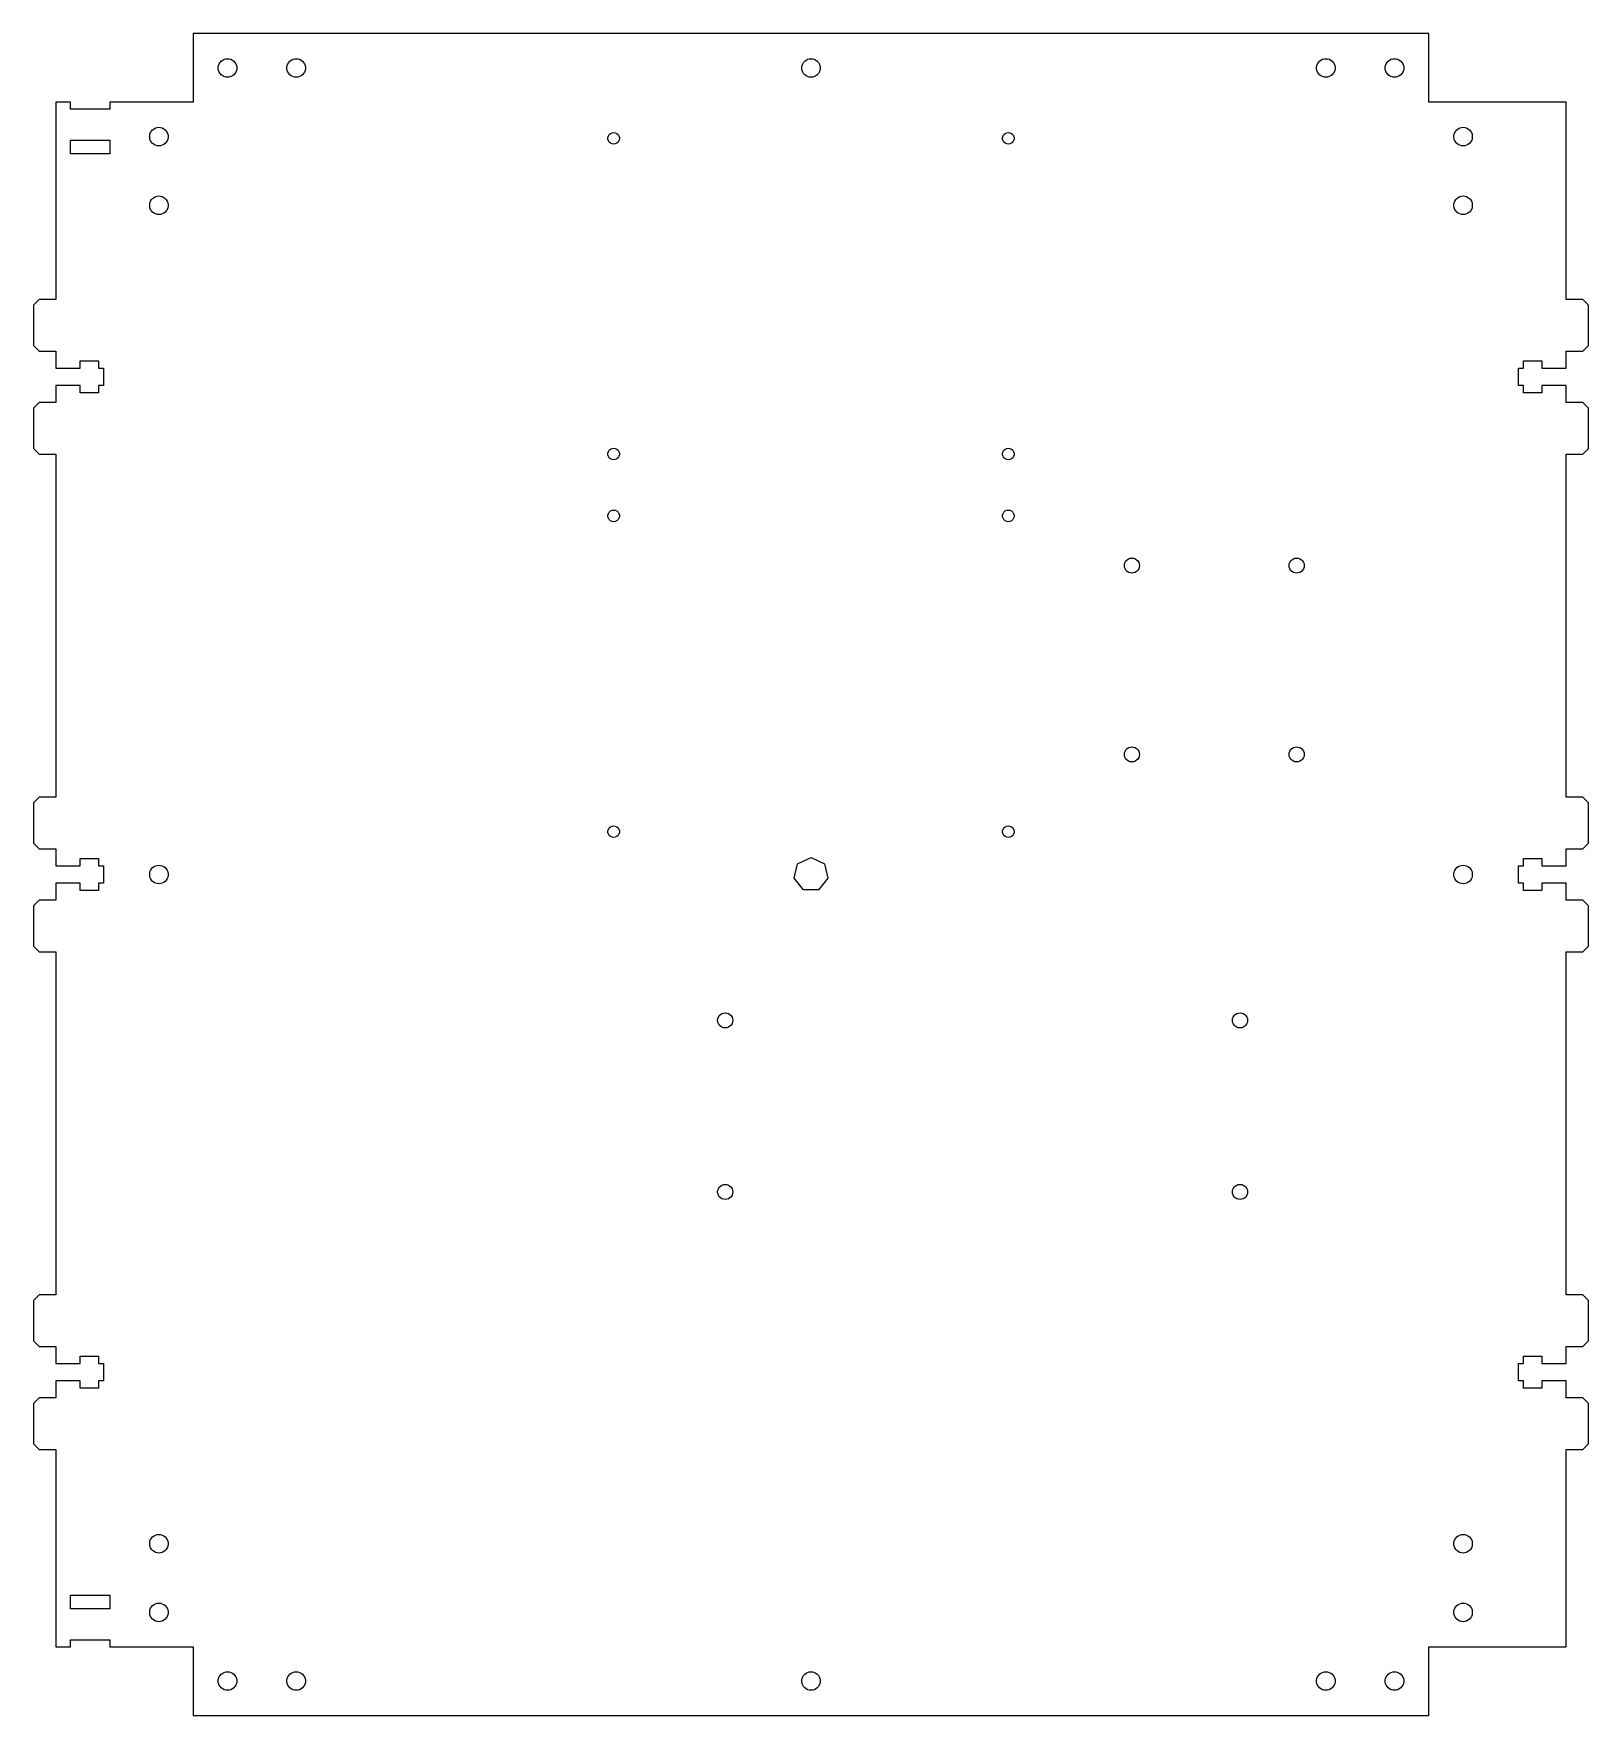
# Model space of a CAD drawing. Extents: x 274 to 726, y 55 to 545.
import ezdxf

# ---------------------------------------------------------------- set-up
doc = ezdxf.new("R2010")
doc.units = 0
doc.layers.get('0').update_dxf_attribs({"linetype": 'CONTINUOUS'})

msp = doc.modelspace()

# ---------------------------------------------------------------- linework, layer by layer
at = {"color": 5}
for p, q in [((642.5, 545), (320, 545)), ((320, 545), (320, 525)), ((680, 545), (642.5, 545)), ((680, 525), (680, 545)), ((284.25, 525), (280, 525)), ((280, 525), (280, 467.5)), ((284.25, 523), (284.25, 525)), ((320, 525), (295.75, 525)), ((295.75, 525), (295.75, 523)), ((720, 525), (680, 525)), ((720, 467.5), (720, 525)), ((295.75, 523), (284.25, 523)), ((275.125, 467.5), (273.5, 465.875)), ((273.5, 465.875), (273.5, 454.125)), ((280, 467.5), (275.125, 467.5)), ((724.875, 467.5), (720, 467.5)), ((726.5, 465.875), (724.875, 467.5)), ((726.5, 454.125), (726.5, 465.875)), ((273.5, 454.125), (275.125, 452.5)), ((275.125, 452.5), (280, 452.5)), ((280, 452.5), (280, 447.563)), ((720, 447.563), (720, 452.5)), ((720, 452.5), (724.875, 452.5)), ((724.875, 452.5), (726.5, 454.125)), ((280, 447.563), (287.062, 447.563)), ((287.062, 447.563), (287.062, 449.7)), ((287.062, 449.7), (292.438, 449.7)), ((292.438, 449.7), (292.438, 447.563)), ((292.438, 447.563), (293.812, 447.563)), ((293.812, 447.563), (293.812, 442.437)), ((706.188, 442.437), (706.188, 447.563)), ((706.188, 447.563), (707.562, 447.563)), ((707.562, 447.563), (707.562, 449.7)), ((707.562, 449.7), (712.938, 449.7)), ((712.938, 449.7), (712.938, 447.563)), ((712.938, 447.563), (720, 447.563)), ((287.062, 442.437), (280, 442.437)), ((280, 442.437), (280, 437.5)), ((287.062, 440.3), (287.062, 442.437)), ((293.812, 442.437), (292.438, 442.437)), ((292.438, 442.437), (292.438, 440.3)), ((707.562, 442.437), (706.188, 442.437)), ((707.562, 440.3), (707.562, 442.437)), ((720, 442.437), (712.938, 442.437)), ((712.938, 442.437), (712.938, 440.3)), ((720, 437.5), (720, 442.437)), ((275.125, 437.5), (273.5, 435.875)), ((280, 437.5), (275.125, 437.5)), ((292.438, 440.3), (287.062, 440.3)), ((712.938, 440.3), (707.562, 440.3)), ((724.875, 437.5), (720, 437.5)), ((726.5, 435.875), (724.875, 437.5)), ((273.5, 435.875), (273.5, 424.125)), ((726.5, 424.125), (726.5, 435.875)), ((273.5, 424.125), (275.125, 422.5)), ((275.125, 422.5), (280, 422.5)), ((280, 422.5), (280, 322.5)), ((720, 322.5), (720, 422.5)), ((720, 422.5), (724.875, 422.5)), ((724.875, 422.5), (726.5, 424.125)), ((275.125, 322.5), (273.5, 320.875)), ((273.5, 320.875), (273.5, 309.125)), ((280, 322.5), (275.125, 322.5)), ((724.875, 322.5), (720, 322.5)), ((726.5, 320.875), (724.875, 322.5)), ((726.5, 309.125), (726.5, 320.875)), ((273.5, 309.125), (275.125, 307.5)), ((724.875, 307.5), (726.5, 309.125)), ((275.125, 307.5), (280, 307.5)), ((280, 307.5), (280, 302.56299)), ((287.062, 302.56299), (287.062, 304.7)), ((287.062, 304.7), (292.438, 304.7)), ((292.438, 304.7), (292.438, 302.56299)), ((707.562, 302.56299), (707.562, 304.7)), ((707.562, 304.7), (712.938, 304.7)), ((712.938, 304.7), (712.938, 302.56299)), ((720, 302.56299), (720, 307.5)), ((720, 307.5), (724.875, 307.5)), ((280, 302.56299), (287.062, 302.56299)), ((292.438, 302.56299), (293.812, 302.56299)), ((293.812, 302.56299), (293.812, 297.43701)), ((706.188, 297.43701), (706.188, 302.56299)), ((706.188, 302.56299), (707.562, 302.56299)), ((712.938, 302.56299), (720, 302.56299)), ((287.062, 297.43701), (280, 297.43701)), ((280, 297.43701), (280, 292.5)), ((287.062, 295.3), (287.062, 297.43701)), ((292.438, 295.3), (287.062, 295.3)), ((293.812, 297.43701), (292.438, 297.43701)), ((292.438, 297.43701), (292.438, 295.3)), ((707.562, 297.43701), (706.188, 297.43701)), ((707.562, 295.3), (707.562, 297.43701)), ((712.938, 295.3), (707.562, 295.3)), ((720, 297.43701), (712.938, 297.43701)), ((712.938, 297.43701), (712.938, 295.3)), ((720, 292.5), (720, 297.43701)), ((275.125, 292.5), (273.5, 290.875)), ((273.5, 290.875), (273.5, 279.125)), ((280, 292.5), (275.125, 292.5)), ((724.875, 292.5), (720, 292.5)), ((726.5, 290.875), (724.875, 292.5)), ((726.5, 279.125), (726.5, 290.875)), ((273.5, 279.125), (275.125, 277.5)), ((275.125, 277.5), (280, 277.5)), ((280, 277.5), (280, 177.5)), ((720, 177.5), (720, 277.5)), ((720, 277.5), (724.875, 277.5)), ((724.875, 277.5), (726.5, 279.125)), ((275.125, 177.5), (273.5, 175.875)), ((280, 177.5), (275.125, 177.5)), ((724.875, 177.5), (720, 177.5)), ((726.5, 175.875), (724.875, 177.5)), ((273.5, 175.875), (273.5, 164.125)), ((726.5, 164.125), (726.5, 175.875)), ((273.5, 164.125), (275.125, 162.5)), ((275.125, 162.5), (280, 162.5)), ((280, 162.5), (280, 157.563)), ((720, 157.563), (720, 162.5)), ((720, 162.5), (724.875, 162.5)), ((724.875, 162.5), (726.5, 164.125)), ((280, 157.563), (287.062, 157.563)), ((287.062, 157.563), (287.062, 159.7)), ((287.062, 159.7), (292.438, 159.7)), ((292.438, 159.7), (292.438, 157.563)), ((292.438, 157.563), (293.812, 157.563)), ((293.812, 157.563), (293.812, 152.437)), ((706.188, 152.437), (706.188, 157.563)), ((706.188, 157.563), (707.562, 157.563)), ((707.562, 157.563), (707.562, 159.7)), ((707.562, 159.7), (712.938, 159.7)), ((712.938, 159.7), (712.938, 157.563)), ((712.938, 157.563), (720, 157.563)), ((287.062, 152.437), (280, 152.437)), ((280, 152.437), (280, 147.5)), ((287.062, 150.3), (287.062, 152.437)), ((293.812, 152.437), (292.438, 152.437)), ((292.438, 152.437), (292.438, 150.3)), ((707.562, 152.437), (706.188, 152.437)), ((707.562, 150.3), (707.562, 152.437)), ((720, 152.437), (712.938, 152.437)), ((712.938, 152.437), (712.938, 150.3)), ((720, 147.5), (720, 152.437)), ((275.125, 147.5), (273.5, 145.875)), ((280, 147.5), (275.125, 147.5)), ((292.438, 150.3), (287.062, 150.3)), ((712.938, 150.3), (707.562, 150.3)), ((724.875, 147.5), (720, 147.5)), ((726.5, 145.875), (724.875, 147.5)), ((273.5, 145.875), (273.5, 134.125)), ((726.5, 134.125), (726.5, 145.875)), ((273.5, 134.125), (275.125, 132.5)), ((275.125, 132.5), (280, 132.5)), ((280, 132.5), (280, 75)), ((720, 75), (720, 132.5)), ((720, 132.5), (724.875, 132.5)), ((724.875, 132.5), (726.5, 134.125)), ((280, 75), (284.25, 75)), ((284.25, 75), (284.25, 77)), ((284.25, 77), (295.75, 77)), ((295.75, 77), (295.75, 75)), ((295.75, 75), (320, 75)), ((320, 75), (320, 55)), ((680, 55), (680, 75)), ((680, 75), (720, 75)), ((320, 55), (357.5, 55)), ((357.5, 55), (680, 55))]:
    msp.add_line(p, q, dxfattribs=at)
at = {"color": 0}
for p, q in [((327.312, 535.249), (327.403, 535.739)), ((327.312, 534.751), (327.312, 535.249)), ((327.403, 534.261), (327.312, 534.751)), ((327.403, 535.739), (327.583, 536.203)), ((327.583, 533.797), (327.403, 534.261)), ((327.583, 536.203), (327.845, 536.627)), ((327.845, 536.627), (328.181, 536.995)), ((328.181, 536.995), (328.579, 537.296)), ((328.579, 537.296), (329.025, 537.518)), ((329.025, 537.518), (329.504, 537.654)), ((329.504, 537.654), (330, 537.7)), ((330, 537.7), (330.496, 537.654)), ((330.496, 537.654), (330.975, 537.518)), ((330.975, 537.518), (331.421, 537.296)), ((331.421, 537.296), (331.819, 536.995)), ((331.819, 536.995), (332.155, 536.627)), ((332.155, 536.627), (332.417, 536.203)), ((332.417, 536.203), (332.597, 535.739)), ((332.597, 534.261), (332.417, 533.797)), ((332.597, 535.739), (332.688, 535.249)), ((332.688, 534.751), (332.597, 534.261)), ((332.688, 535.249), (332.688, 534.751)), ((347.312, 535.249), (347.403, 535.739)), ((347.312, 534.751), (347.312, 535.249)), ((347.403, 534.261), (347.312, 534.751)), ((347.403, 535.739), (347.583, 536.203)), ((347.583, 533.797), (347.403, 534.261)), ((347.583, 536.203), (347.845, 536.627)), ((347.845, 536.627), (348.181, 536.995)), ((348.181, 536.995), (348.579, 537.296)), ((348.579, 537.296), (349.025, 537.518)), ((349.025, 537.518), (349.504, 537.654)), ((349.504, 537.654), (350, 537.7)), ((350, 537.7), (350.496, 537.654)), ((350.496, 537.654), (350.975, 537.518)), ((350.975, 537.518), (351.421, 537.296)), ((351.421, 537.296), (351.819, 536.995)), ((351.819, 536.995), (352.155, 536.627)), ((352.155, 536.627), (352.417, 536.203)), ((352.417, 536.203), (352.597, 535.739)), ((352.597, 534.261), (352.417, 533.797)), ((352.597, 535.739), (352.688, 535.249)), ((352.688, 534.751), (352.597, 534.261)), ((352.688, 535.249), (352.688, 534.751)), ((497.31152, 535.249), (497.40308, 535.739)), ((497.31152, 534.751), (497.31152, 535.249)), ((497.40308, 534.261), (497.31152, 534.751)), ((497.40308, 535.739), (497.58307, 536.203)), ((497.58307, 533.797), (497.40308, 534.261)), ((497.58307, 536.203), (497.84537, 536.627)), ((497.84537, 536.627), (498.18103, 536.995)), ((498.18103, 536.995), (498.57864, 537.296)), ((498.57864, 537.296), (499.02466, 537.518)), ((499.02466, 537.518), (499.50389, 537.654)), ((499.50389, 537.654), (500, 537.7)), ((500, 537.7), (500.49611, 537.654)), ((500.49611, 537.654), (500.97534, 537.518)), ((500.97534, 537.518), (501.42136, 537.296)), ((501.42136, 537.296), (501.81897, 536.995)), ((501.81897, 536.995), (502.15463, 536.627)), ((502.15463, 536.627), (502.41693, 536.203)), ((502.41693, 536.203), (502.59692, 535.739)), ((502.59692, 534.261), (502.41693, 533.797)), ((502.59692, 535.739), (502.68848, 535.249)), ((502.68848, 534.751), (502.59692, 534.261)), ((502.68848, 535.249), (502.68848, 534.751)), ((647.312, 535.249), (647.403, 535.739)), ((647.312, 534.751), (647.312, 535.249)), ((647.403, 534.261), (647.312, 534.751)), ((647.403, 535.739), (647.583, 536.203)), ((647.583, 533.797), (647.403, 534.261)), ((647.583, 536.203), (647.845, 536.627)), ((647.845, 536.627), (648.181, 536.995)), ((648.181, 536.995), (648.579, 537.296)), ((648.579, 537.296), (649.025, 537.518)), ((649.025, 537.518), (649.504, 537.654)), ((649.504, 537.654), (650, 537.7)), ((650, 537.7), (650.496, 537.654)), ((650.496, 537.654), (650.975, 537.518)), ((650.975, 537.518), (651.421, 537.296)), ((651.421, 537.296), (651.819, 536.995)), ((651.819, 536.995), (652.155, 536.627)), ((652.155, 536.627), (652.417, 536.203)), ((652.417, 536.203), (652.597, 535.739)), ((652.597, 534.261), (652.417, 533.797)), ((652.597, 535.739), (652.688, 535.249)), ((652.688, 534.751), (652.597, 534.261)), ((652.688, 535.249), (652.688, 534.751)), ((667.312, 535.249), (667.403, 535.739)), ((667.312, 534.751), (667.312, 535.249)), ((667.403, 534.261), (667.312, 534.751)), ((667.403, 535.739), (667.583, 536.203)), ((667.583, 533.797), (667.403, 534.261)), ((667.583, 536.203), (667.845, 536.627)), ((667.845, 536.627), (668.181, 536.995)), ((668.181, 536.995), (668.579, 537.296)), ((668.579, 537.296), (669.025, 537.518)), ((669.025, 537.518), (669.504, 537.654)), ((669.504, 537.654), (670, 537.7)), ((670, 537.7), (670.496, 537.654)), ((670.496, 537.654), (670.975, 537.518)), ((670.975, 537.518), (671.421, 537.296)), ((671.421, 537.296), (671.819, 536.995)), ((671.819, 536.995), (672.155, 536.627)), ((672.155, 536.627), (672.417, 536.203)), ((672.417, 536.203), (672.597, 535.739)), ((672.597, 534.261), (672.417, 533.797)), ((672.597, 535.739), (672.688, 535.249)), ((672.688, 534.751), (672.597, 534.261)), ((672.688, 535.249), (672.688, 534.751)), ((327.845, 533.373), (327.583, 533.797)), ((328.181, 533.005), (327.845, 533.373)), ((328.579, 532.704), (328.181, 533.005)), ((329.025, 532.482), (328.579, 532.704)), ((329.504, 532.346), (329.025, 532.482)), ((330, 532.3), (329.504, 532.346)), ((330.496, 532.346), (330, 532.3)), ((330.975, 532.482), (330.496, 532.346)), ((331.421, 532.704), (330.975, 532.482)), ((331.819, 533.005), (331.421, 532.704)), ((332.155, 533.373), (331.819, 533.005)), ((332.417, 533.797), (332.155, 533.373)), ((347.845, 533.373), (347.583, 533.797)), ((348.181, 533.005), (347.845, 533.373)), ((348.579, 532.704), (348.181, 533.005)), ((349.025, 532.482), (348.579, 532.704)), ((349.504, 532.346), (349.025, 532.482)), ((350, 532.3), (349.504, 532.346)), ((350.496, 532.346), (350, 532.3)), ((350.975, 532.482), (350.496, 532.346)), ((351.421, 532.704), (350.975, 532.482)), ((351.819, 533.005), (351.421, 532.704)), ((352.155, 533.373), (351.819, 533.005)), ((352.417, 533.797), (352.155, 533.373)), ((497.84537, 533.373), (497.58307, 533.797)), ((498.18103, 533.005), (497.84537, 533.373)), ((498.57864, 532.704), (498.18103, 533.005)), ((499.02466, 532.482), (498.57864, 532.704)), ((499.50389, 532.346), (499.02466, 532.482)), ((500, 532.3), (499.50389, 532.346)), ((500.49611, 532.346), (500, 532.3)), ((500.97534, 532.482), (500.49611, 532.346)), ((501.42136, 532.704), (500.97534, 532.482)), ((501.81897, 533.005), (501.42136, 532.704)), ((502.15463, 533.373), (501.81897, 533.005)), ((502.41693, 533.797), (502.15463, 533.373)), ((647.845, 533.373), (647.583, 533.797)), ((648.181, 533.005), (647.845, 533.373)), ((648.579, 532.704), (648.181, 533.005)), ((649.025, 532.482), (648.579, 532.704)), ((649.504, 532.346), (649.025, 532.482)), ((650, 532.3), (649.504, 532.346)), ((650.496, 532.346), (650, 532.3)), ((650.975, 532.482), (650.496, 532.346)), ((651.421, 532.704), (650.975, 532.482)), ((651.819, 533.005), (651.421, 532.704)), ((652.155, 533.373), (651.819, 533.005)), ((652.417, 533.797), (652.155, 533.373)), ((667.845, 533.373), (667.583, 533.797)), ((668.181, 533.005), (667.845, 533.373)), ((668.579, 532.704), (668.181, 533.005)), ((669.025, 532.482), (668.579, 532.704)), ((669.504, 532.346), (669.025, 532.482)), ((670, 532.3), (669.504, 532.346)), ((670.496, 532.346), (670, 532.3)), ((670.975, 532.482), (670.496, 532.346)), ((671.421, 532.704), (670.975, 532.482)), ((671.819, 533.005), (671.421, 532.704)), ((672.155, 533.373), (671.819, 533.005)), ((672.417, 533.797), (672.155, 533.373)), ((307.312, 515.249), (307.403, 515.739)), ((307.312, 514.751), (307.312, 515.249)), ((307.403, 514.261), (307.312, 514.751)), ((307.403, 515.739), (307.583, 516.203)), ((307.583, 516.203), (307.845, 516.627)), ((307.845, 516.627), (308.181, 516.995)), ((308.181, 516.995), (308.579, 517.296)), ((308.579, 517.296), (309.025, 517.518)), ((309.025, 517.518), (309.504, 517.654)), ((309.504, 517.654), (310, 517.7)), ((310, 517.7), (310.496, 517.654)), ((310.496, 517.654), (310.975, 517.518)), ((310.975, 517.518), (311.421, 517.296)), ((311.421, 517.296), (311.819, 516.995)), ((311.819, 516.995), (312.155, 516.627)), ((312.155, 516.627), (312.417, 516.203)), ((312.417, 516.203), (312.597, 515.739)), ((312.597, 515.739), (312.688, 515.249)), ((312.688, 514.751), (312.597, 514.261)), ((312.688, 515.249), (312.688, 514.751)), ((440.8173, 514.742), (440.9536, 515.206)), ((440.8173, 514.258), (440.8173, 514.742)), ((440.9536, 515.206), (441.2152, 515.613)), ((441.2152, 515.613), (441.5809, 515.93)), ((441.5809, 515.93), (442.0211, 516.131)), ((442.0211, 516.131), (442.5, 516.2)), ((442.5, 516.2), (442.9789, 516.131)), ((442.9789, 516.131), (443.4191, 515.93)), ((443.4191, 515.93), (443.7848, 515.613)), ((443.7848, 515.613), (444.0464, 515.206)), ((444.0464, 515.206), (444.1827, 514.742)), ((444.1827, 514.742), (444.1827, 514.258)), ((555.8173, 514.742), (555.9536, 515.206)), ((555.8173, 514.258), (555.8173, 514.742)), ((555.9536, 515.206), (556.2152, 515.613)), ((556.2152, 515.613), (556.5809, 515.93)), ((556.5809, 515.93), (557.0211, 516.131)), ((557.0211, 516.131), (557.5, 516.2)), ((557.5, 516.2), (557.9789, 516.131)), ((557.9789, 516.131), (558.4191, 515.93)), ((558.4191, 515.93), (558.7848, 515.613)), ((558.7848, 515.613), (559.0464, 515.206)), ((559.0464, 515.206), (559.1827, 514.742)), ((559.1827, 514.742), (559.1827, 514.258)), ((687.312, 515.249), (687.403, 515.739)), ((687.312, 514.751), (687.312, 515.249)), ((687.403, 514.261), (687.312, 514.751)), ((687.403, 515.739), (687.583, 516.203)), ((687.583, 516.203), (687.845, 516.627)), ((687.845, 516.627), (688.181, 516.995)), ((688.181, 516.995), (688.579, 517.296)), ((688.579, 517.296), (689.025, 517.518)), ((689.025, 517.518), (689.504, 517.654)), ((689.504, 517.654), (690, 517.7)), ((690, 517.7), (690.496, 517.654)), ((690.496, 517.654), (690.975, 517.518)), ((690.975, 517.518), (691.421, 517.296)), ((691.421, 517.296), (691.819, 516.995)), ((691.819, 516.995), (692.155, 516.627)), ((692.155, 516.627), (692.417, 516.203)), ((692.417, 516.203), (692.597, 515.739)), ((692.597, 515.739), (692.688, 515.249)), ((692.688, 514.751), (692.597, 514.261)), ((692.688, 515.249), (692.688, 514.751)), ((284.25, 510), (284.25, 514)), ((284.25, 514), (295.75, 514)), ((295.75, 510), (284.25, 510)), ((295.75, 514), (295.75, 510)), ((307.583, 513.797), (307.403, 514.261)), ((307.845, 513.373), (307.583, 513.797)), ((308.181, 513.005), (307.845, 513.373)), ((308.579, 512.704), (308.181, 513.005)), ((309.025, 512.482), (308.579, 512.704)), ((309.504, 512.346), (309.025, 512.482)), ((310, 512.3), (309.504, 512.346)), ((310.496, 512.346), (310, 512.3)), ((310.975, 512.482), (310.496, 512.346)), ((311.421, 512.704), (310.975, 512.482)), ((311.819, 513.005), (311.421, 512.704)), ((312.155, 513.373), (311.819, 513.005)), ((312.417, 513.797), (312.155, 513.373)), ((312.597, 514.261), (312.417, 513.797)), ((440.9536, 513.794), (440.8173, 514.258)), ((441.2152, 513.387), (440.9536, 513.794)), ((441.5809, 513.07), (441.2152, 513.387)), ((442.0211, 512.869), (441.5809, 513.07)), ((442.5, 512.8), (442.0211, 512.869)), ((442.9789, 512.869), (442.5, 512.8)), ((443.4191, 513.07), (442.9789, 512.869)), ((443.7848, 513.387), (443.4191, 513.07)), ((444.0464, 513.794), (443.7848, 513.387)), ((444.1827, 514.258), (444.0464, 513.794)), ((555.9536, 513.794), (555.8173, 514.258)), ((556.2152, 513.387), (555.9536, 513.794)), ((556.5809, 513.07), (556.2152, 513.387)), ((557.0211, 512.869), (556.5809, 513.07)), ((557.5, 512.8), (557.0211, 512.869)), ((557.9789, 512.869), (557.5, 512.8)), ((558.4191, 513.07), (557.9789, 512.869)), ((558.7848, 513.387), (558.4191, 513.07)), ((559.0464, 513.794), (558.7848, 513.387)), ((559.1827, 514.258), (559.0464, 513.794)), ((687.583, 513.797), (687.403, 514.261)), ((687.845, 513.373), (687.583, 513.797)), ((688.181, 513.005), (687.845, 513.373)), ((688.579, 512.704), (688.181, 513.005)), ((689.025, 512.482), (688.579, 512.704)), ((689.504, 512.346), (689.025, 512.482)), ((690, 512.3), (689.504, 512.346)), ((690.496, 512.346), (690, 512.3)), ((690.975, 512.482), (690.496, 512.346)), ((691.421, 512.704), (690.975, 512.482)), ((691.819, 513.005), (691.421, 512.704)), ((692.155, 513.373), (691.819, 513.005)), ((692.417, 513.797), (692.155, 513.373)), ((692.597, 514.261), (692.417, 513.797)), ((307.312, 495.249), (307.403, 495.739)), ((307.312, 494.751), (307.312, 495.249)), ((307.403, 495.739), (307.583, 496.203)), ((307.583, 496.203), (307.845, 496.627)), ((307.845, 496.627), (308.181, 496.995)), ((308.181, 496.995), (308.579, 497.296)), ((308.579, 497.296), (309.025, 497.518)), ((309.025, 497.518), (309.504, 497.654)), ((309.504, 497.654), (310, 497.7)), ((310, 497.7), (310.496, 497.654)), ((310.496, 497.654), (310.975, 497.518)), ((310.975, 497.518), (311.421, 497.296)), ((311.421, 497.296), (311.819, 496.995)), ((311.819, 496.995), (312.155, 496.627)), ((312.155, 496.627), (312.417, 496.203)), ((312.417, 496.203), (312.597, 495.739)), ((312.597, 495.739), (312.688, 495.249)), ((312.688, 495.249), (312.688, 494.751)), ((687.312, 495.249), (687.403, 495.739)), ((687.312, 494.751), (687.312, 495.249)), ((687.403, 495.739), (687.583, 496.203)), ((687.583, 496.203), (687.845, 496.627)), ((687.845, 496.627), (688.181, 496.995)), ((688.181, 496.995), (688.579, 497.296)), ((688.579, 497.296), (689.025, 497.518)), ((689.025, 497.518), (689.504, 497.654)), ((689.504, 497.654), (690, 497.7)), ((690, 497.7), (690.496, 497.654)), ((690.496, 497.654), (690.975, 497.518)), ((690.975, 497.518), (691.421, 497.296)), ((691.421, 497.296), (691.819, 496.995)), ((691.819, 496.995), (692.155, 496.627)), ((692.155, 496.627), (692.417, 496.203)), ((692.417, 496.203), (692.597, 495.739)), ((692.597, 495.739), (692.688, 495.249)), ((692.688, 495.249), (692.688, 494.751)), ((307.403, 494.261), (307.312, 494.751)), ((307.583, 493.797), (307.403, 494.261)), ((307.845, 493.373), (307.583, 493.797)), ((308.181, 493.005), (307.845, 493.373)), ((308.579, 492.704), (308.181, 493.005)), ((309.025, 492.482), (308.579, 492.704)), ((309.504, 492.346), (309.025, 492.482)), ((310, 492.3), (309.504, 492.346)), ((310.496, 492.346), (310, 492.3)), ((310.975, 492.482), (310.496, 492.346)), ((311.421, 492.704), (310.975, 492.482)), ((311.819, 493.005), (311.421, 492.704)), ((312.155, 493.373), (311.819, 493.005)), ((312.417, 493.797), (312.155, 493.373)), ((312.597, 494.261), (312.417, 493.797)), ((312.688, 494.751), (312.597, 494.261)), ((687.403, 494.261), (687.312, 494.751)), ((687.583, 493.797), (687.403, 494.261)), ((687.845, 493.373), (687.583, 493.797)), ((688.181, 493.005), (687.845, 493.373)), ((688.579, 492.704), (688.181, 493.005)), ((689.025, 492.482), (688.579, 492.704)), ((689.504, 492.346), (689.025, 492.482)), ((690, 492.3), (689.504, 492.346)), ((690.496, 492.346), (690, 492.3)), ((690.975, 492.482), (690.496, 492.346)), ((691.421, 492.704), (690.975, 492.482)), ((691.819, 493.005), (691.421, 492.704)), ((692.155, 493.373), (691.819, 493.005)), ((692.417, 493.797), (692.155, 493.373)), ((692.597, 494.261), (692.417, 493.797)), ((692.688, 494.751), (692.597, 494.261)), ((440.8173, 422.742), (440.9536, 423.206)), ((440.8173, 422.258), (440.8173, 422.742)), ((440.9536, 421.794), (440.8173, 422.258)), ((440.9536, 423.206), (441.2152, 423.613)), ((441.2152, 421.387), (440.9536, 421.794)), ((441.2152, 423.613), (441.5809, 423.93)), ((441.5809, 423.93), (442.0211, 424.131)), ((442.0211, 424.131), (442.5, 424.2)), ((442.5, 424.2), (442.9789, 424.131)), ((442.9789, 424.131), (443.4191, 423.93)), ((443.4191, 423.93), (443.7848, 423.613)), ((443.7848, 423.613), (444.0464, 423.206)), ((444.0464, 421.794), (443.7848, 421.387)), ((444.0464, 423.206), (444.1827, 422.742)), ((444.1827, 422.258), (444.0464, 421.794)), ((444.1827, 422.742), (444.1827, 422.258)), ((555.8173, 422.742), (555.9536, 423.206)), ((555.8173, 422.258), (555.8173, 422.742)), ((555.9536, 421.794), (555.8173, 422.258)), ((555.9536, 423.206), (556.2152, 423.613)), ((556.2152, 421.387), (555.9536, 421.794)), ((556.2152, 423.613), (556.5809, 423.93)), ((556.5809, 423.93), (557.0211, 424.131)), ((557.0211, 424.131), (557.5, 424.2)), ((557.5, 424.2), (557.9789, 424.131)), ((557.9789, 424.131), (558.4191, 423.93)), ((558.4191, 423.93), (558.7848, 423.613)), ((558.7848, 423.613), (559.0464, 423.206)), ((559.0464, 421.794), (558.7848, 421.387)), ((559.0464, 423.206), (559.1827, 422.742)), ((559.1827, 422.258), (559.0464, 421.794)), ((559.1827, 422.742), (559.1827, 422.258)), ((441.5809, 421.07), (441.2152, 421.387)), ((442.0211, 420.869), (441.5809, 421.07)), ((442.5, 420.8), (442.0211, 420.869)), ((442.9789, 420.869), (442.5, 420.8)), ((443.4191, 421.07), (442.9789, 420.869)), ((443.7848, 421.387), (443.4191, 421.07)), ((556.5809, 421.07), (556.2152, 421.387)), ((557.0211, 420.869), (556.5809, 421.07)), ((557.5, 420.8), (557.0211, 420.869)), ((557.9789, 420.869), (557.5, 420.8)), ((558.4191, 421.07), (557.9789, 420.869)), ((558.7848, 421.387), (558.4191, 421.07)), ((440.8173, 404.742), (440.9536, 405.206)), ((440.8173, 404.258), (440.8173, 404.742)), ((440.9536, 403.794), (440.8173, 404.258)), ((440.9536, 405.206), (441.2152, 405.613)), ((441.2152, 403.387), (440.9536, 403.794)), ((441.2152, 405.613), (441.5809, 405.93)), ((441.5809, 403.07), (441.2152, 403.387)), ((441.5809, 405.93), (442.0211, 406.131)), ((442.0211, 402.869), (441.5809, 403.07)), ((442.0211, 406.131), (442.5, 406.2)), ((442.5, 402.8), (442.0211, 402.869)), ((442.5, 406.2), (442.9789, 406.131)), ((442.9789, 402.869), (442.5, 402.8)), ((442.9789, 406.131), (443.4191, 405.93)), ((443.4191, 403.07), (442.9789, 402.869)), ((443.4191, 405.93), (443.7848, 405.613)), ((443.7848, 403.387), (443.4191, 403.07)), ((443.7848, 405.613), (444.0464, 405.206)), ((444.0464, 403.794), (443.7848, 403.387)), ((444.0464, 405.206), (444.1827, 404.742)), ((444.1827, 404.258), (444.0464, 403.794)), ((444.1827, 404.742), (444.1827, 404.258)), ((555.8173, 404.742), (555.9536, 405.206)), ((555.8173, 404.258), (555.8173, 404.742)), ((555.9536, 403.794), (555.8173, 404.258)), ((555.9536, 405.206), (556.2152, 405.613)), ((556.2152, 403.387), (555.9536, 403.794)), ((556.2152, 405.613), (556.5809, 405.93)), ((556.5809, 403.07), (556.2152, 403.387)), ((556.5809, 405.93), (557.0211, 406.131)), ((557.0211, 402.869), (556.5809, 403.07)), ((557.0211, 406.131), (557.5, 406.2)), ((557.5, 402.8), (557.0211, 402.869)), ((557.5, 406.2), (557.9789, 406.131)), ((557.9789, 402.869), (557.5, 402.8)), ((557.9789, 406.131), (558.4191, 405.93)), ((558.4191, 403.07), (557.9789, 402.869)), ((558.4191, 405.93), (558.7848, 405.613)), ((558.7848, 403.387), (558.4191, 403.07)), ((558.7848, 405.613), (559.0464, 405.206)), ((559.0464, 403.794), (558.7848, 403.387)), ((559.0464, 405.206), (559.1827, 404.742)), ((559.1827, 404.258), (559.0464, 403.794)), ((559.1827, 404.742), (559.1827, 404.258)), ((592.5455, 391.9821), (593.0105, 392.1448)), ((593.0105, 392.1448), (593.5, 392.2)), ((593.5, 392.2), (593.9895, 392.1448)), ((593.9895, 392.1448), (594.4545, 391.9821)), ((640.545, 391.9821), (641.01, 392.1448)), ((641.01, 392.1448), (641.5, 392.2)), ((641.5, 392.2), (641.99, 392.1448)), ((641.99, 392.1448), (642.455, 391.9821)), ((591.3, 390), (591.3551, 390.4895)), ((591.3551, 389.5105), (591.3, 390)), ((591.3551, 390.4895), (591.5179, 390.9545)), ((591.5179, 389.0455), (591.3551, 389.5105)), ((591.5179, 390.9545), (591.78, 391.3717)), ((591.78, 388.6283), (591.5179, 389.0455)), ((591.78, 391.3717), (592.1283, 391.72)), ((592.1283, 388.28), (591.78, 388.6283)), ((592.1283, 391.72), (592.5455, 391.9821)), ((592.5455, 388.0179), (592.1283, 388.28)), ((593.0105, 387.8551), (592.5455, 388.0179)), ((593.5, 387.8), (593.0105, 387.8551)), ((593.9895, 387.8551), (593.5, 387.8)), ((594.4545, 388.0179), (593.9895, 387.8551)), ((594.4545, 391.9821), (594.8717, 391.72)), ((594.8717, 388.28), (594.4545, 388.0179)), ((594.8717, 391.72), (595.22, 391.3717)), ((595.22, 388.6283), (594.8717, 388.28)), ((595.22, 391.3717), (595.4821, 390.9545)), ((595.4821, 389.0455), (595.22, 388.6283)), ((595.4821, 390.9545), (595.6448, 390.4895)), ((595.6448, 389.5105), (595.4821, 389.0455)), ((595.6448, 390.4895), (595.7, 390)), ((595.7, 390), (595.6448, 389.5105)), ((639.3, 390), (639.355, 390.4895)), ((639.355, 389.5105), (639.3, 390)), ((639.355, 390.4895), (639.518, 390.9545)), ((639.518, 389.0455), (639.355, 389.5105)), ((639.518, 390.9545), (639.78, 391.3717)), ((639.78, 388.6283), (639.518, 389.0455)), ((639.78, 391.3717), (640.128, 391.72)), ((640.128, 388.28), (639.78, 388.6283)), ((640.128, 391.72), (640.545, 391.9821)), ((640.545, 388.0179), (640.128, 388.28)), ((641.01, 387.8551), (640.545, 388.0179)), ((641.5, 387.8), (641.01, 387.8551)), ((641.99, 387.8551), (641.5, 387.8)), ((642.455, 388.0179), (641.99, 387.8551)), ((642.455, 391.9821), (642.872, 391.72)), ((642.872, 388.28), (642.455, 388.0179)), ((642.872, 391.72), (643.22, 391.3717)), ((643.22, 388.6283), (642.872, 388.28)), ((643.22, 391.3717), (643.482, 390.9545)), ((643.482, 389.0455), (643.22, 388.6283)), ((643.482, 390.9545), (643.645, 390.4895)), ((643.645, 389.5105), (643.482, 389.0455)), ((643.645, 390.4895), (643.7, 390)), ((643.7, 390), (643.645, 389.5105)), ((591.3, 335), (591.3551, 335.4895)), ((591.3551, 334.5105), (591.3, 335)), ((591.3551, 335.4895), (591.5179, 335.9545)), ((591.5179, 334.0455), (591.3551, 334.5105)), ((591.5179, 335.9545), (591.78, 336.3717)), ((591.78, 333.6283), (591.5179, 334.0455)), ((591.78, 336.3717), (592.1283, 336.72)), ((592.1283, 333.28), (591.78, 333.6283)), ((592.1283, 336.72), (592.5455, 336.9821)), ((592.5455, 333.0179), (592.1283, 333.28)), ((592.5455, 336.9821), (593.0105, 337.1448)), ((593.0105, 337.1448), (593.5, 337.2)), ((593.5, 337.2), (593.9895, 337.1448)), ((593.9895, 337.1448), (594.4545, 336.9821)), ((594.4545, 336.9821), (594.8717, 336.72)), ((594.8717, 333.28), (594.4545, 333.0179)), ((594.8717, 336.72), (595.22, 336.3717)), ((595.22, 333.6283), (594.8717, 333.28)), ((595.22, 336.3717), (595.4821, 335.9545)), ((595.4821, 334.0455), (595.22, 333.6283)), ((595.4821, 335.9545), (595.6448, 335.4895)), ((595.6448, 334.5105), (595.4821, 334.0455)), ((595.6448, 335.4895), (595.7, 335)), ((595.7, 335), (595.6448, 334.5105)), ((639.3, 335), (639.355, 335.4895)), ((639.355, 334.5105), (639.3, 335)), ((639.355, 335.4895), (639.518, 335.9545)), ((639.518, 334.0455), (639.355, 334.5105)), ((639.518, 335.9545), (639.78, 336.3717)), ((639.78, 333.6283), (639.518, 334.0455)), ((639.78, 336.3717), (640.128, 336.72)), ((640.128, 333.28), (639.78, 333.6283)), ((640.128, 336.72), (640.545, 336.9821)), ((640.545, 333.0179), (640.128, 333.28)), ((640.545, 336.9821), (641.01, 337.1448)), ((641.01, 337.1448), (641.5, 337.2)), ((641.5, 337.2), (641.99, 337.1448)), ((641.99, 337.1448), (642.455, 336.9821)), ((642.455, 336.9821), (642.872, 336.72)), ((642.872, 333.28), (642.455, 333.0179)), ((642.872, 336.72), (643.22, 336.3717)), ((643.22, 333.6283), (642.872, 333.28)), ((643.22, 336.3717), (643.482, 335.9545)), ((643.482, 334.0455), (643.22, 333.6283)), ((643.482, 335.9545), (643.645, 335.4895)), ((643.645, 334.5105), (643.482, 334.0455)), ((643.645, 335.4895), (643.7, 335)), ((643.7, 335), (643.645, 334.5105)), ((593.0105, 332.8551), (592.5455, 333.0179)), ((593.5, 332.8), (593.0105, 332.8551)), ((593.9895, 332.8551), (593.5, 332.8)), ((594.4545, 333.0179), (593.9895, 332.8551)), ((641.01, 332.8551), (640.545, 333.0179)), ((641.5, 332.8), (641.01, 332.8551)), ((641.99, 332.8551), (641.5, 332.8)), ((642.455, 333.0179), (641.99, 332.8551)), ((440.9536, 313.2062), (441.2152, 313.6133)), ((441.2152, 313.6133), (441.5809, 313.9301)), ((441.5809, 313.9301), (442.0211, 314.1311)), ((442.0211, 314.1311), (442.5, 314.2)), ((442.5, 314.2), (442.9789, 314.1311)), ((442.9789, 314.1311), (443.4191, 313.9301)), ((443.4191, 313.9301), (443.7848, 313.6133)), ((443.7848, 313.6133), (444.0464, 313.2062)), ((555.9536, 313.2062), (556.2152, 313.6133)), ((556.2152, 313.6133), (556.5809, 313.9301)), ((556.5809, 313.9301), (557.0211, 314.1311)), ((557.0211, 314.1311), (557.5, 314.2)), ((557.5, 314.2), (557.9789, 314.1311)), ((557.9789, 314.1311), (558.4191, 313.9301)), ((558.4191, 313.9301), (558.7848, 313.6133)), ((558.7848, 313.6133), (559.0464, 313.2062)), ((440.8173, 312.7419), (440.9536, 313.2062)), ((440.8173, 312.2581), (440.8173, 312.7419)), ((440.9536, 311.7938), (440.8173, 312.2581)), ((441.2152, 311.3867), (440.9536, 311.7938)), ((441.5809, 311.0699), (441.2152, 311.3867)), ((442.0211, 310.8689), (441.5809, 311.0699)), ((442.5, 310.8), (442.0211, 310.8689)), ((442.9789, 310.8689), (442.5, 310.8)), ((443.4191, 311.0699), (442.9789, 310.8689)), ((443.7848, 311.3867), (443.4191, 311.0699)), ((444.0464, 311.7938), (443.7848, 311.3867)), ((444.0464, 313.2062), (444.1827, 312.7419)), ((444.1827, 312.2581), (444.0464, 311.7938)), ((444.1827, 312.7419), (444.1827, 312.2581)), ((555.8173, 312.7419), (555.9536, 313.2062)), ((555.8173, 312.2581), (555.8173, 312.7419)), ((555.9536, 311.7938), (555.8173, 312.2581)), ((556.2152, 311.3867), (555.9536, 311.7938)), ((556.5809, 311.0699), (556.2152, 311.3867)), ((557.0211, 310.8689), (556.5809, 311.0699)), ((557.5, 310.8), (557.0211, 310.8689)), ((557.9789, 310.8689), (557.5, 310.8)), ((558.4191, 311.0699), (557.9789, 310.8689)), ((558.7848, 311.3867), (558.4191, 311.0699)), ((559.0464, 311.7938), (558.7848, 311.3867)), ((559.0464, 313.2062), (559.1827, 312.7419)), ((559.1827, 312.2581), (559.0464, 311.7938)), ((559.1827, 312.7419), (559.1827, 312.2581)), ((496.09085, 303.11745), (500, 305)), ((500, 305), (503.90915, 303.11745)), ((307.312, 300.24912), (307.403, 300.73888)), ((307.312, 299.75088), (307.312, 300.24912)), ((307.403, 299.26112), (307.312, 299.75088)), ((307.403, 300.73888), (307.583, 301.20349)), ((307.583, 298.79651), (307.403, 299.26112)), ((307.583, 301.20349), (307.845, 301.62711)), ((307.845, 301.62711), (308.181, 301.99532)), ((308.181, 301.99532), (308.579, 302.29558)), ((308.579, 302.29558), (309.025, 302.51767)), ((309.025, 302.51767), (309.504, 302.65402)), ((309.504, 302.65402), (310, 302.7)), ((310, 302.7), (310.496, 302.65402)), ((310.496, 302.65402), (310.975, 302.51767)), ((310.975, 302.51767), (311.421, 302.29558)), ((311.421, 302.29558), (311.819, 301.99532)), ((311.819, 301.99532), (312.155, 301.62711)), ((312.155, 301.62711), (312.417, 301.20349)), ((312.417, 301.20349), (312.597, 300.73888)), ((312.597, 299.26112), (312.417, 298.79651)), ((312.597, 300.73888), (312.688, 300.24912)), ((312.688, 299.75088), (312.597, 299.26112)), ((312.688, 300.24912), (312.688, 299.75088)), ((495.12537, 298.88741), (496.09085, 303.11745)), ((503.90915, 303.11745), (504.87463, 298.88741)), ((687.312, 300.24912), (687.403, 300.73888)), ((687.312, 299.75088), (687.312, 300.24912)), ((687.403, 299.26112), (687.312, 299.75088)), ((687.403, 300.73888), (687.583, 301.20349)), ((687.583, 298.79651), (687.403, 299.26112)), ((687.583, 301.20349), (687.845, 301.62711)), ((687.845, 301.62711), (688.181, 301.99532)), ((688.181, 301.99532), (688.579, 302.29558)), ((688.579, 302.29558), (689.025, 302.51767)), ((689.025, 302.51767), (689.504, 302.65402)), ((689.504, 302.65402), (690, 302.7)), ((690, 302.7), (690.496, 302.65402)), ((690.496, 302.65402), (690.975, 302.51767)), ((690.975, 302.51767), (691.421, 302.29558)), ((691.421, 302.29558), (691.819, 301.99532)), ((691.819, 301.99532), (692.155, 301.62711)), ((692.155, 301.62711), (692.417, 301.20349)), ((692.417, 301.20349), (692.597, 300.73888)), ((692.597, 299.26112), (692.417, 298.79651)), ((692.597, 300.73888), (692.688, 300.24912)), ((692.688, 299.75088), (692.597, 299.26112)), ((692.688, 300.24912), (692.688, 299.75088)), ((307.845, 298.37289), (307.583, 298.79651)), ((308.181, 298.00468), (307.845, 298.37289)), ((308.579, 297.70442), (308.181, 298.00468)), ((309.025, 297.48233), (308.579, 297.70442)), ((309.504, 297.34598), (309.025, 297.48233)), ((310, 297.3), (309.504, 297.34598)), ((310.496, 297.34598), (310, 297.3)), ((310.975, 297.48233), (310.496, 297.34598)), ((311.421, 297.70442), (310.975, 297.48233)), ((311.819, 298.00468), (311.421, 297.70442)), ((312.155, 298.37289), (311.819, 298.00468)), ((312.417, 298.79651), (312.155, 298.37289)), ((497.83058, 295.49516), (495.12537, 298.88741)), ((502.16942, 295.49516), (497.83058, 295.49516)), ((504.87463, 298.88741), (502.16942, 295.49516)), ((687.845, 298.37289), (687.583, 298.79651)), ((688.181, 298.00468), (687.845, 298.37289)), ((688.579, 297.70442), (688.181, 298.00468)), ((689.025, 297.48233), (688.579, 297.70442)), ((689.504, 297.34598), (689.025, 297.48233)), ((690, 297.3), (689.504, 297.34598)), ((690.496, 297.34598), (690, 297.3)), ((690.975, 297.48233), (690.496, 297.34598)), ((691.421, 297.70442), (690.975, 297.48233)), ((691.819, 298.00468), (691.421, 297.70442)), ((692.155, 298.37289), (691.819, 298.00468)), ((692.417, 298.79651), (692.155, 298.37289)), ((472.8, 257.5), (472.8552, 257.9895)), ((472.8552, 257.0105), (472.8, 257.5)), ((472.8552, 257.9895), (473.0179, 258.4545)), ((473.0179, 256.5455), (472.8552, 257.0105)), ((473.0179, 258.4545), (473.28, 258.8717)), ((473.28, 256.1283), (473.0179, 256.5455)), ((473.28, 258.8717), (473.6283, 259.22)), ((473.6283, 255.78), (473.28, 256.1283)), ((473.6283, 259.22), (474.0455, 259.4821)), ((474.0455, 255.5179), (473.6283, 255.78)), ((474.0455, 259.4821), (474.5105, 259.6449)), ((474.5105, 255.3552), (474.0455, 255.5179)), ((474.5105, 259.6449), (475, 259.7)), ((475, 255.3), (474.5105, 255.3552)), ((475, 259.7), (475.4895, 259.6449)), ((475.4895, 255.3552), (475, 255.3)), ((475.4895, 259.6449), (475.9545, 259.4821)), ((475.9545, 255.5179), (475.4895, 255.3552)), ((475.9545, 259.4821), (476.3717, 259.22)), ((476.3717, 255.78), (475.9545, 255.5179)), ((476.3717, 259.22), (476.72, 258.8717)), ((476.72, 256.1283), (476.3717, 255.78)), ((476.72, 258.8717), (476.9821, 258.4545)), ((476.9821, 256.5455), (476.72, 256.1283)), ((476.9821, 258.4545), (477.1449, 257.9895)), ((477.1449, 257.0105), (476.9821, 256.5455)), ((477.1449, 257.9895), (477.2, 257.5)), ((477.2, 257.5), (477.1449, 257.0105)), ((622.8, 257.5), (622.855, 257.9895)), ((622.855, 257.0105), (622.8, 257.5)), ((622.855, 257.9895), (623.018, 258.4545)), ((623.018, 256.5455), (622.855, 257.0105)), ((623.018, 258.4545), (623.28, 258.8717)), ((623.28, 256.1283), (623.018, 256.5455)), ((623.28, 258.8717), (623.628, 259.22)), ((623.628, 255.78), (623.28, 256.1283)), ((623.628, 259.22), (624.045, 259.4821)), ((624.045, 255.5179), (623.628, 255.78)), ((624.045, 259.4821), (624.51, 259.6449)), ((624.51, 255.3552), (624.045, 255.5179)), ((624.51, 259.6449), (625, 259.7)), ((625, 255.3), (624.51, 255.3552)), ((625, 259.7), (625.49, 259.6449)), ((625.49, 255.3552), (625, 255.3)), ((625.49, 259.6449), (625.955, 259.4821)), ((625.955, 255.5179), (625.49, 255.3552)), ((625.955, 259.4821), (626.372, 259.22)), ((626.372, 255.78), (625.955, 255.5179)), ((626.372, 259.22), (626.72, 258.8717)), ((626.72, 256.1283), (626.372, 255.78)), ((626.72, 258.8717), (626.982, 258.4545)), ((626.982, 256.5455), (626.72, 256.1283)), ((626.982, 258.4545), (627.145, 257.9895)), ((627.145, 257.0105), (626.982, 256.5455)), ((627.145, 257.9895), (627.2, 257.5)), ((627.2, 257.5), (627.145, 257.0105)), ((472.8, 207.5), (472.8552, 207.9895)), ((472.8552, 207.0105), (472.8, 207.5)), ((472.8552, 207.9895), (473.0179, 208.4545)), ((473.0179, 206.5455), (472.8552, 207.0105)), ((473.0179, 208.4545), (473.28, 208.8717)), ((473.28, 206.1283), (473.0179, 206.5455)), ((473.28, 208.8717), (473.6283, 209.22)), ((473.6283, 205.78), (473.28, 206.1283)), ((473.6283, 209.22), (474.0455, 209.4821)), ((474.0455, 209.4821), (474.5105, 209.6449)), ((474.5105, 209.6449), (475, 209.7)), ((475, 209.7), (475.4895, 209.6449)), ((475.4895, 209.6449), (475.9545, 209.4821)), ((475.9545, 209.4821), (476.3717, 209.22)), ((476.3717, 209.22), (476.72, 208.8717)), ((476.72, 206.1283), (476.3717, 205.78)), ((476.72, 208.8717), (476.9821, 208.4545)), ((476.9821, 206.5455), (476.72, 206.1283)), ((476.9821, 208.4545), (477.1449, 207.9895)), ((477.1449, 207.0105), (476.9821, 206.5455)), ((477.1449, 207.9895), (477.2, 207.5)), ((477.2, 207.5), (477.1449, 207.0105)), ((622.8, 207.5), (622.855, 207.9895)), ((622.855, 207.0105), (622.8, 207.5)), ((622.855, 207.9895), (623.018, 208.4545)), ((623.018, 206.5455), (622.855, 207.0105)), ((623.018, 208.4545), (623.28, 208.8717)), ((623.28, 206.1283), (623.018, 206.5455)), ((623.28, 208.8717), (623.628, 209.22)), ((623.628, 205.78), (623.28, 206.1283)), ((623.628, 209.22), (624.045, 209.4821)), ((624.045, 209.4821), (624.51, 209.6449)), ((624.51, 209.6449), (625, 209.7)), ((625, 209.7), (625.49, 209.6449)), ((625.49, 209.6449), (625.955, 209.4821)), ((625.955, 209.4821), (626.372, 209.22)), ((626.372, 209.22), (626.72, 208.8717)), ((626.72, 206.1283), (626.372, 205.78)), ((626.72, 208.8717), (626.982, 208.4545)), ((626.982, 206.5455), (626.72, 206.1283)), ((626.982, 208.4545), (627.145, 207.9895)), ((627.145, 207.0105), (626.982, 206.5455)), ((627.145, 207.9895), (627.2, 207.5)), ((627.2, 207.5), (627.145, 207.0105)), ((474.0455, 205.5179), (473.6283, 205.78)), ((474.5105, 205.3552), (474.0455, 205.5179)), ((475, 205.3), (474.5105, 205.3552)), ((475.4895, 205.3552), (475, 205.3)), ((475.9545, 205.5179), (475.4895, 205.3552)), ((476.3717, 205.78), (475.9545, 205.5179)), ((624.045, 205.5179), (623.628, 205.78)), ((624.51, 205.3552), (624.045, 205.5179)), ((625, 205.3), (624.51, 205.3552)), ((625.49, 205.3552), (625, 205.3)), ((625.955, 205.5179), (625.49, 205.3552)), ((626.372, 205.78), (625.955, 205.5179)), ((307.312, 105.249), (307.403, 105.739)), ((307.312, 104.751), (307.312, 105.249)), ((307.403, 104.261), (307.312, 104.751)), ((307.403, 105.739), (307.583, 106.203)), ((307.583, 103.797), (307.403, 104.261)), ((307.583, 106.203), (307.845, 106.627)), ((307.845, 103.373), (307.583, 103.797)), ((307.845, 106.627), (308.181, 106.995)), ((308.181, 103.005), (307.845, 103.373)), ((308.181, 106.995), (308.579, 107.296)), ((308.579, 102.704), (308.181, 103.005)), ((308.579, 107.296), (309.025, 107.518)), ((309.025, 107.518), (309.504, 107.654)), ((309.504, 107.654), (310, 107.7)), ((310, 107.7), (310.496, 107.654)), ((310.496, 107.654), (310.975, 107.518)), ((310.975, 107.518), (311.421, 107.296)), ((311.421, 107.296), (311.819, 106.995)), ((311.819, 103.005), (311.421, 102.704)), ((311.819, 106.995), (312.155, 106.627)), ((312.155, 103.373), (311.819, 103.005)), ((312.155, 106.627), (312.417, 106.203)), ((312.417, 103.797), (312.155, 103.373)), ((312.417, 106.203), (312.597, 105.739)), ((312.597, 104.261), (312.417, 103.797)), ((312.597, 105.739), (312.688, 105.249)), ((312.688, 104.751), (312.597, 104.261)), ((312.688, 105.249), (312.688, 104.751)), ((687.312, 105.249), (687.403, 105.739)), ((687.312, 104.751), (687.312, 105.249)), ((687.403, 104.261), (687.312, 104.751)), ((687.403, 105.739), (687.583, 106.203)), ((687.583, 103.797), (687.403, 104.261)), ((687.583, 106.203), (687.845, 106.627)), ((687.845, 103.373), (687.583, 103.797)), ((687.845, 106.627), (688.181, 106.995)), ((688.181, 103.005), (687.845, 103.373)), ((688.181, 106.995), (688.579, 107.296)), ((688.579, 102.704), (688.181, 103.005)), ((688.579, 107.296), (689.025, 107.518)), ((689.025, 107.518), (689.504, 107.654)), ((689.504, 107.654), (690, 107.7)), ((690, 107.7), (690.496, 107.654)), ((690.496, 107.654), (690.975, 107.518)), ((690.975, 107.518), (691.421, 107.296)), ((691.421, 107.296), (691.819, 106.995)), ((691.819, 103.005), (691.421, 102.704)), ((691.819, 106.995), (692.155, 106.627)), ((692.155, 103.373), (691.819, 103.005)), ((692.155, 106.627), (692.417, 106.203)), ((692.417, 103.797), (692.155, 103.373)), ((692.417, 106.203), (692.597, 105.739)), ((692.597, 104.261), (692.417, 103.797)), ((692.597, 105.739), (692.688, 105.249)), ((692.688, 104.751), (692.597, 104.261)), ((692.688, 105.249), (692.688, 104.751)), ((309.025, 102.482), (308.579, 102.704)), ((309.504, 102.346), (309.025, 102.482)), ((310, 102.3), (309.504, 102.346)), ((310.496, 102.346), (310, 102.3)), ((310.975, 102.482), (310.496, 102.346)), ((311.421, 102.704), (310.975, 102.482)), ((689.025, 102.482), (688.579, 102.704)), ((689.504, 102.346), (689.025, 102.482)), ((690, 102.3), (689.504, 102.346)), ((690.496, 102.346), (690, 102.3)), ((690.975, 102.482), (690.496, 102.346)), ((691.421, 102.704), (690.975, 102.482)), ((284.25, 86), (284.25, 90)), ((284.25, 90), (295.75, 90)), ((295.75, 90), (295.75, 86)), ((295.75, 86), (284.25, 86)), ((307.312, 85.249), (307.403, 85.739)), ((307.312, 84.751), (307.312, 85.249)), ((307.403, 84.261), (307.312, 84.751)), ((307.403, 85.739), (307.583, 86.203)), ((307.583, 83.797), (307.403, 84.261)), ((307.583, 86.203), (307.845, 86.627)), ((307.845, 83.373), (307.583, 83.797)), ((307.845, 86.627), (308.181, 86.995)), ((308.181, 83.005), (307.845, 83.373)), ((308.181, 86.995), (308.579, 87.296)), ((308.579, 87.296), (309.025, 87.518)), ((309.025, 87.518), (309.504, 87.654)), ((309.504, 87.654), (310, 87.7)), ((310, 87.7), (310.496, 87.654)), ((310.496, 87.654), (310.975, 87.518)), ((310.975, 87.518), (311.421, 87.296)), ((311.421, 87.296), (311.819, 86.995)), ((311.819, 86.995), (312.155, 86.627)), ((312.155, 83.373), (311.819, 83.005)), ((312.155, 86.627), (312.417, 86.203)), ((312.417, 83.797), (312.155, 83.373)), ((312.417, 86.203), (312.597, 85.739)), ((312.597, 84.261), (312.417, 83.797)), ((312.597, 85.739), (312.688, 85.249)), ((312.688, 84.751), (312.597, 84.261)), ((312.688, 85.249), (312.688, 84.751)), ((687.312, 85.249), (687.403, 85.739)), ((687.312, 84.751), (687.312, 85.249)), ((687.403, 84.261), (687.312, 84.751)), ((687.403, 85.739), (687.583, 86.203)), ((687.583, 83.797), (687.403, 84.261)), ((687.583, 86.203), (687.845, 86.627)), ((687.845, 83.373), (687.583, 83.797)), ((687.845, 86.627), (688.181, 86.995)), ((688.181, 83.005), (687.845, 83.373)), ((688.181, 86.995), (688.579, 87.296)), ((688.579, 87.296), (689.025, 87.518)), ((689.025, 87.518), (689.504, 87.654)), ((689.504, 87.654), (690, 87.7)), ((690, 87.7), (690.496, 87.654)), ((690.496, 87.654), (690.975, 87.518)), ((690.975, 87.518), (691.421, 87.296)), ((691.421, 87.296), (691.819, 86.995)), ((691.819, 86.995), (692.155, 86.627)), ((692.155, 83.373), (691.819, 83.005)), ((692.155, 86.627), (692.417, 86.203)), ((692.417, 83.797), (692.155, 83.373)), ((692.417, 86.203), (692.597, 85.739)), ((692.597, 84.261), (692.417, 83.797)), ((692.597, 85.739), (692.688, 85.249)), ((692.688, 84.751), (692.597, 84.261)), ((692.688, 85.249), (692.688, 84.751)), ((308.579, 82.704), (308.181, 83.005)), ((309.025, 82.482), (308.579, 82.704)), ((309.504, 82.346), (309.025, 82.482)), ((310, 82.3), (309.504, 82.346)), ((310.496, 82.346), (310, 82.3)), ((310.975, 82.482), (310.496, 82.346)), ((311.421, 82.704), (310.975, 82.482)), ((311.819, 83.005), (311.421, 82.704)), ((688.579, 82.704), (688.181, 83.005)), ((689.025, 82.482), (688.579, 82.704)), ((689.504, 82.346), (689.025, 82.482)), ((690, 82.3), (689.504, 82.346)), ((690.496, 82.346), (690, 82.3)), ((690.975, 82.482), (690.496, 82.346)), ((691.421, 82.704), (690.975, 82.482)), ((691.819, 83.005), (691.421, 82.704)), ((327.312, 65.249), (327.403, 65.739)), ((327.312, 64.751), (327.312, 65.249)), ((327.403, 64.261), (327.312, 64.751)), ((327.403, 65.739), (327.583, 66.203)), ((327.583, 63.797), (327.403, 64.261)), ((327.583, 66.203), (327.845, 66.627)), ((327.845, 63.373), (327.583, 63.797)), ((327.845, 66.627), (328.181, 66.995)), ((328.181, 66.995), (328.579, 67.296)), ((328.579, 67.296), (329.025, 67.518)), ((329.025, 67.518), (329.504, 67.654)), ((329.504, 67.654), (330, 67.7)), ((330, 67.7), (330.496, 67.654)), ((330.496, 67.654), (330.975, 67.518)), ((330.975, 67.518), (331.421, 67.296)), ((331.421, 67.296), (331.819, 66.995)), ((331.819, 66.995), (332.155, 66.627)), ((332.155, 66.627), (332.417, 66.203)), ((332.417, 63.797), (332.155, 63.373)), ((332.417, 66.203), (332.597, 65.739)), ((332.597, 64.261), (332.417, 63.797)), ((332.597, 65.739), (332.688, 65.249)), ((332.688, 64.751), (332.597, 64.261)), ((332.688, 65.249), (332.688, 64.751)), ((347.312, 65.249), (347.403, 65.739)), ((347.312, 64.751), (347.312, 65.249)), ((347.403, 64.261), (347.312, 64.751)), ((347.403, 65.739), (347.583, 66.203)), ((347.583, 63.797), (347.403, 64.261)), ((347.583, 66.203), (347.845, 66.627)), ((347.845, 63.373), (347.583, 63.797)), ((347.845, 66.627), (348.181, 66.995)), ((348.181, 66.995), (348.579, 67.296)), ((348.579, 67.296), (349.025, 67.518)), ((349.025, 67.518), (349.504, 67.654)), ((349.504, 67.654), (350, 67.7)), ((350, 67.7), (350.496, 67.654)), ((350.496, 67.654), (350.975, 67.518)), ((350.975, 67.518), (351.421, 67.296)), ((351.421, 67.296), (351.819, 66.995)), ((351.819, 66.995), (352.155, 66.627)), ((352.155, 66.627), (352.417, 66.203)), ((352.417, 63.797), (352.155, 63.373)), ((352.417, 66.203), (352.597, 65.739)), ((352.597, 64.261), (352.417, 63.797)), ((352.597, 65.739), (352.688, 65.249)), ((352.688, 64.751), (352.597, 64.261)), ((352.688, 65.249), (352.688, 64.751)), ((497.31152, 65.249), (497.40308, 65.739)), ((497.31152, 64.751), (497.31152, 65.249)), ((497.40308, 64.261), (497.31152, 64.751)), ((497.40308, 65.739), (497.58307, 66.203)), ((497.58307, 63.797), (497.40308, 64.261)), ((497.58307, 66.203), (497.84537, 66.627)), ((497.84537, 63.373), (497.58307, 63.797)), ((497.84537, 66.627), (498.18103, 66.995)), ((498.18103, 66.995), (498.57864, 67.296)), ((498.57864, 67.296), (499.02466, 67.518)), ((499.02466, 67.518), (499.50389, 67.654)), ((499.50389, 67.654), (500, 67.7)), ((500, 67.7), (500.49611, 67.654)), ((500.49611, 67.654), (500.97534, 67.518)), ((500.97534, 67.518), (501.42136, 67.296)), ((501.42136, 67.296), (501.81897, 66.995)), ((501.81897, 66.995), (502.15463, 66.627)), ((502.15463, 66.627), (502.41693, 66.203)), ((502.41693, 63.797), (502.15463, 63.373)), ((502.41693, 66.203), (502.59692, 65.739)), ((502.59692, 64.261), (502.41693, 63.797)), ((502.59692, 65.739), (502.68848, 65.249)), ((502.68848, 64.751), (502.59692, 64.261)), ((502.68848, 65.249), (502.68848, 64.751)), ((647.312, 65.249), (647.403, 65.739)), ((647.312, 64.751), (647.312, 65.249)), ((647.403, 64.261), (647.312, 64.751)), ((647.403, 65.739), (647.583, 66.203)), ((647.583, 63.797), (647.403, 64.261)), ((647.583, 66.203), (647.845, 66.627)), ((647.845, 63.373), (647.583, 63.797)), ((647.845, 66.627), (648.181, 66.995)), ((648.181, 66.995), (648.579, 67.296)), ((648.579, 67.296), (649.025, 67.518)), ((649.025, 67.518), (649.504, 67.654)), ((649.504, 67.654), (650, 67.7)), ((650, 67.7), (650.496, 67.654)), ((650.496, 67.654), (650.975, 67.518)), ((650.975, 67.518), (651.421, 67.296)), ((651.421, 67.296), (651.819, 66.995)), ((651.819, 66.995), (652.155, 66.627)), ((652.155, 66.627), (652.417, 66.203)), ((652.417, 63.797), (652.155, 63.373)), ((652.417, 66.203), (652.597, 65.739)), ((652.597, 64.261), (652.417, 63.797)), ((652.597, 65.739), (652.688, 65.249)), ((652.688, 64.751), (652.597, 64.261)), ((652.688, 65.249), (652.688, 64.751)), ((667.312, 65.249), (667.403, 65.739)), ((667.312, 64.751), (667.312, 65.249)), ((667.403, 64.261), (667.312, 64.751)), ((667.403, 65.739), (667.583, 66.203)), ((667.583, 63.797), (667.403, 64.261)), ((667.583, 66.203), (667.845, 66.627)), ((667.845, 63.373), (667.583, 63.797)), ((667.845, 66.627), (668.181, 66.995)), ((668.181, 66.995), (668.579, 67.296)), ((668.579, 67.296), (669.025, 67.518)), ((669.025, 67.518), (669.504, 67.654)), ((669.504, 67.654), (670, 67.7)), ((670, 67.7), (670.496, 67.654)), ((670.496, 67.654), (670.975, 67.518)), ((670.975, 67.518), (671.421, 67.296)), ((671.421, 67.296), (671.819, 66.995)), ((671.819, 66.995), (672.155, 66.627)), ((672.155, 66.627), (672.417, 66.203)), ((672.417, 63.797), (672.155, 63.373)), ((672.417, 66.203), (672.597, 65.739)), ((672.597, 64.261), (672.417, 63.797)), ((672.597, 65.739), (672.688, 65.249)), ((672.688, 64.751), (672.597, 64.261)), ((672.688, 65.249), (672.688, 64.751)), ((328.181, 63.005), (327.845, 63.373)), ((328.579, 62.704), (328.181, 63.005)), ((329.025, 62.482), (328.579, 62.704)), ((329.504, 62.346), (329.025, 62.482)), ((330, 62.3), (329.504, 62.346)), ((330.496, 62.346), (330, 62.3)), ((330.975, 62.482), (330.496, 62.346)), ((331.421, 62.704), (330.975, 62.482)), ((331.819, 63.005), (331.421, 62.704)), ((332.155, 63.373), (331.819, 63.005)), ((348.181, 63.005), (347.845, 63.373)), ((348.579, 62.704), (348.181, 63.005)), ((349.025, 62.482), (348.579, 62.704)), ((349.504, 62.346), (349.025, 62.482)), ((350, 62.3), (349.504, 62.346)), ((350.496, 62.346), (350, 62.3)), ((350.975, 62.482), (350.496, 62.346)), ((351.421, 62.704), (350.975, 62.482)), ((351.819, 63.005), (351.421, 62.704)), ((352.155, 63.373), (351.819, 63.005)), ((498.18103, 63.005), (497.84537, 63.373)), ((498.57864, 62.704), (498.18103, 63.005)), ((499.02466, 62.482), (498.57864, 62.704)), ((499.50389, 62.346), (499.02466, 62.482)), ((500, 62.3), (499.50389, 62.346)), ((500.49611, 62.346), (500, 62.3)), ((500.97534, 62.482), (500.49611, 62.346)), ((501.42136, 62.704), (500.97534, 62.482)), ((501.81897, 63.005), (501.42136, 62.704)), ((502.15463, 63.373), (501.81897, 63.005)), ((648.181, 63.005), (647.845, 63.373)), ((648.579, 62.704), (648.181, 63.005)), ((649.025, 62.482), (648.579, 62.704)), ((649.504, 62.346), (649.025, 62.482)), ((650, 62.3), (649.504, 62.346)), ((650.496, 62.346), (650, 62.3)), ((650.975, 62.482), (650.496, 62.346)), ((651.421, 62.704), (650.975, 62.482)), ((651.819, 63.005), (651.421, 62.704)), ((652.155, 63.373), (651.819, 63.005)), ((668.181, 63.005), (667.845, 63.373)), ((668.579, 62.704), (668.181, 63.005)), ((669.025, 62.482), (668.579, 62.704)), ((669.504, 62.346), (669.025, 62.482)), ((670, 62.3), (669.504, 62.346)), ((670.496, 62.346), (670, 62.3)), ((670.975, 62.482), (670.496, 62.346)), ((671.421, 62.704), (670.975, 62.482)), ((671.819, 63.005), (671.421, 62.704)), ((672.155, 63.373), (671.819, 63.005))]:
    msp.add_line(p, q, dxfattribs=at)

doc.saveas('drawing.dxf')
